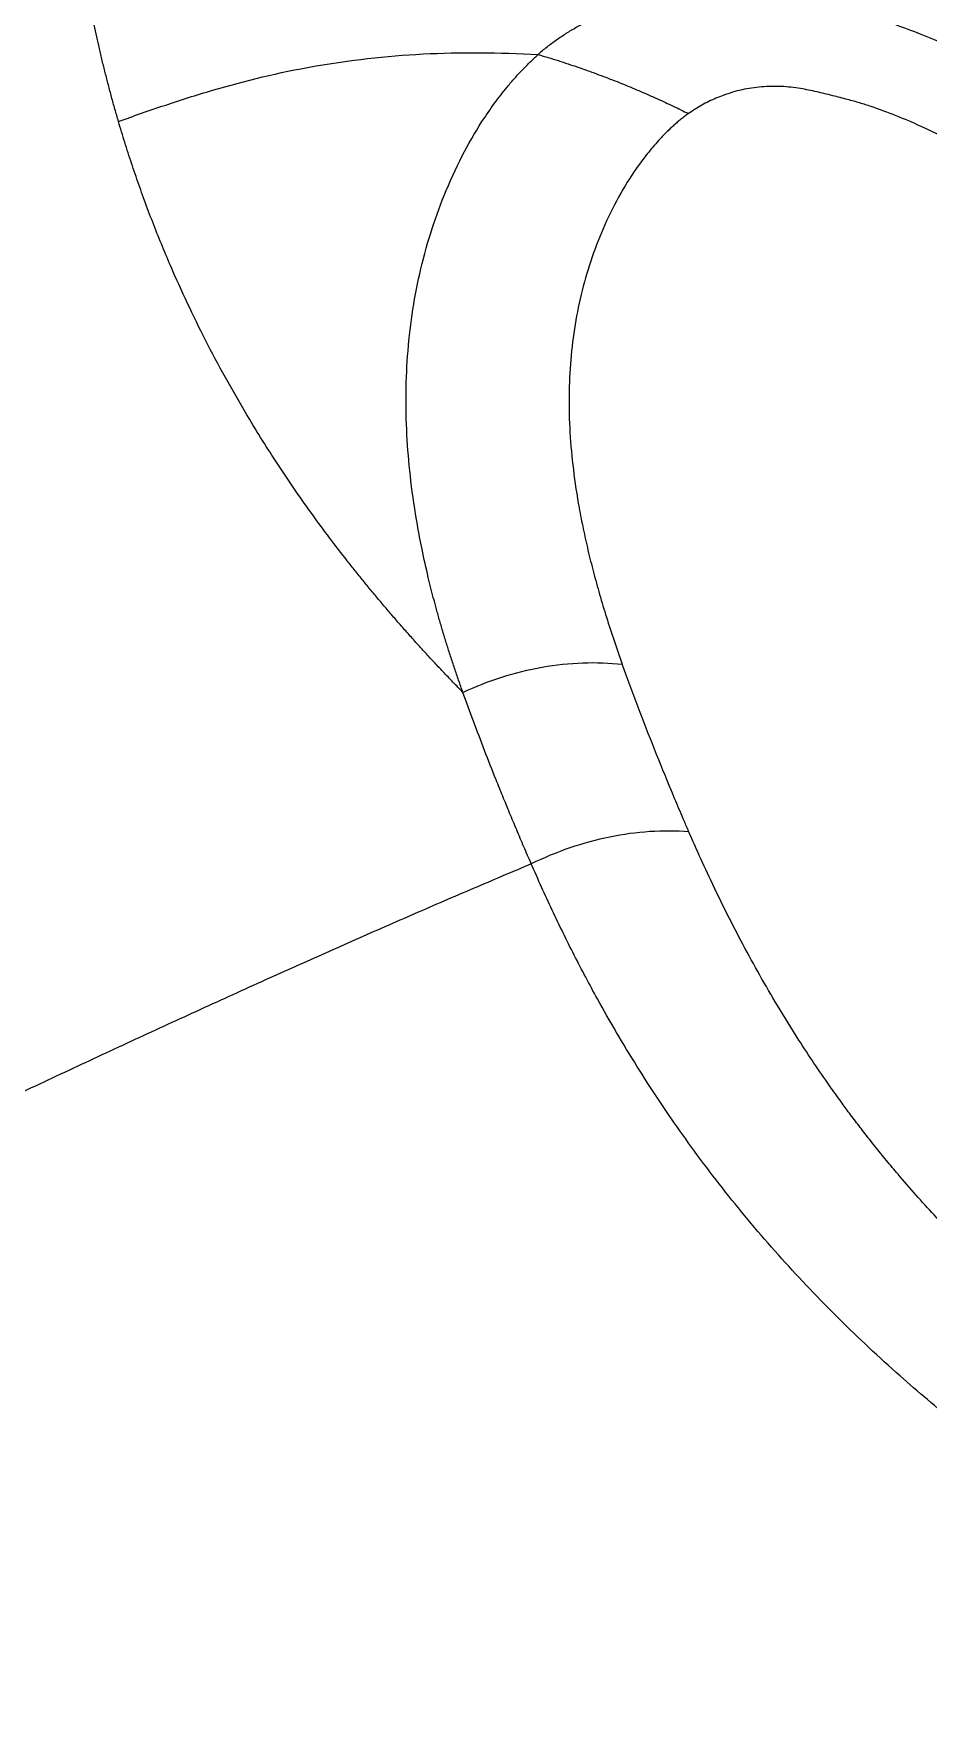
# Model space of a CAD drawing. Extents: x 0 to 84, y -21 to 126.
# Drawn here: x 24.443 to 26.9, y 59.961 to 64.606 of the extents above; entities that cross this region are included whole.
import ezdxf

# ---------------------------------------------------------------- set-up
doc = ezdxf.new("R2010")
doc.units = 0
doc.header["$MEASUREMENT"] = 0
doc.layers.add('1', color=4, linetype='Continuous')

# ---------------------------------------------------------------- blocks, each defined once
blk = doc.blocks.new('PRODIGY')
at = {"layer": '1', "color": 3, "linetype": 'Continuous', "lineweight": 25}
for points, knots in [([(24.6752, 64.3657), (24.672, 64.3769), (24.6655, 64.3993), (24.6563, 64.4327), (24.6474, 64.4661), (24.6389, 64.4994), (24.6307, 64.5325), (24.623, 64.5655), (24.6156, 64.5984), (24.6086, 64.631), (24.6019, 64.6635), (24.5956, 64.6957), (24.5896, 64.7278), (24.5823, 64.7689), (24.5741, 64.8191), (24.5654, 64.8782), (24.5576, 64.9371), (24.5507, 64.9956), (24.5447, 65.0536), (24.5414, 65.0916), (24.5397, 65.1106)], [0, 0, 0, 0, 0.04306, 0.086113, 0.12915, 0.172158, 0.215128, 0.258049, 0.300908, 0.343695, 0.386398, 0.429002, 0.471496, 0.513865, 0.593477, 0.673887, 0.754928, 0.836422, 0.918178, 1, 1, 1, 1]), ([(25.8276, 64.5496), (25.8318, 64.5531), (25.8401, 64.5602), (25.8528, 64.5704), (25.8657, 64.5803), (25.8789, 64.5898), (25.8921, 64.5989), (25.9056, 64.6077), (25.9192, 64.6162), (25.9329, 64.6242), (25.9663, 64.6427), (26.0214, 64.6683), (26.1078, 64.6966), (26.2047, 64.7155), (26.3078, 64.7231), (26.4023, 64.7206), (26.4858, 64.7122), (26.5771, 64.6976), (26.6848, 64.6726), (26.8034, 64.6353), (26.9142, 64.5925), (27.014, 64.5483), (27.1056, 64.5038), (27.1905, 64.4599), (27.2704, 64.417), (27.3221, 64.3888), (27.3474, 64.375)], [0, 0, 0, 0, 0.013975, 0.02777, 0.041386, 0.054828, 0.068096, 0.081194, 0.094125, 0.106891, 0.119496, 0.184623, 0.246561, 0.316504, 0.385077, 0.443484, 0.487823, 0.532133, 0.601745, 0.672447, 0.736027, 0.795199, 0.850483, 0.902645, 0.952268, 1, 1, 1, 1]), ([(24.6752, 64.3657), (24.717, 64.3805), (24.7594, 64.3954), (24.8456, 64.4242), (24.8894, 64.4382), (25.0233, 64.4775), (25.1161, 64.5001), (25.309, 64.5341), (25.4091, 64.5455), (25.615, 64.5562), (25.7208, 64.5555), (25.8282, 64.5492)], [0, 0, 0, 0, 0.125, 0.125, 0.25, 0.25, 0.5, 0.5, 0.75, 0.75, 1, 1, 1, 1]), ([(25.6217, 62.7974), (25.6178, 62.8085), (25.6099, 62.8306), (25.5986, 62.8638), (25.5877, 62.8967), (25.5773, 62.9293), (25.5674, 62.9617), (25.558, 62.9938), (25.5438, 63.0442), (25.527, 63.1097), (25.5098, 63.187), (25.4929, 63.2755), (25.4781, 63.3755), (25.464, 63.5312), (25.4644, 63.6844), (25.4809, 63.8358), (25.5019, 63.9485), (25.5312, 64.0577), (25.5699, 64.166), (25.6166, 64.2684), (25.6645, 64.352), (25.7071, 64.4144), (25.7376, 64.4539), (25.7637, 64.4844), (25.785, 64.5073), (25.8064, 64.5289), (25.8214, 64.5425), (25.8287, 64.5492)], [0, 0, 0, 0, 0.017705, 0.035262, 0.052664, 0.069904, 0.086974, 0.103866, 0.120572, 0.166413, 0.206826, 0.241888, 0.305361, 0.364044, 0.487725, 0.550162, 0.612665, 0.677104, 0.738771, 0.806023, 0.867173, 0.901311, 0.932805, 0.950485, 0.967577, 0.984081, 1, 1, 1, 1]), ([(25.8282, 64.5494), (25.8375, 64.5466), (25.856, 64.5412), (25.8835, 64.5326), (25.9105, 64.5238), (25.9371, 64.5149), (25.9632, 64.5057), (25.9889, 64.4964), (26.0141, 64.487), (26.0389, 64.4774), (26.0632, 64.4677), (26.087, 64.4578), (26.1104, 64.4479), (26.1333, 64.438), (26.1558, 64.4279), (26.1778, 64.4178), (26.1994, 64.4077), (26.2205, 64.3975), (26.2343, 64.3906), (26.2412, 64.3872)], [0, 0, 0, 0, 0.066291, 0.131648, 0.196072, 0.259562, 0.322119, 0.383743, 0.444433, 0.50419, 0.563014, 0.620904, 0.677861, 0.733884, 0.788974, 0.843131, 0.896354, 0.948644, 1, 1, 1, 1]), ([(27.1923, 64.1902), (27.1662, 64.2046), (27.1143, 64.2331), (27.037, 64.2747), (26.9595, 64.3147), (26.8631, 64.3611), (26.7795, 64.3951), (26.7114, 64.4167), (26.6762, 64.4266), (26.6434, 64.4349), (26.6152, 64.4418), (26.5856, 64.4488), (26.5462, 64.4571), (26.5044, 64.4617), (26.4691, 64.4622), (26.432, 64.4603), (26.3865, 64.4532), (26.346, 64.4411), (26.3166, 64.4294), (26.297, 64.4204), (26.2779, 64.4103), (26.2591, 64.3993), (26.2472, 64.3913), (26.2412, 64.3872)], [0, 0, 0, 0, 0.080344, 0.159138, 0.23555, 0.313563, 0.444051, 0.473347, 0.50438, 0.542557, 0.565051, 0.583169, 0.625361, 0.675409, 0.703033, 0.73151, 0.791316, 0.856233, 0.8834, 0.911311, 0.940017, 0.969566, 1, 1, 1, 1]), ([(26.2412, 64.3872), (26.238, 64.3849), (26.2316, 64.3802), (26.2222, 64.3728), (26.2129, 64.3651), (26.2036, 64.3571), (26.1944, 64.3488), (26.1853, 64.3402), (26.1762, 64.3312), (26.1592, 64.3135), (26.1349, 64.2859), (26.0963, 64.2353), (26.0532, 64.1676), (26.0105, 64.0828), (25.9753, 63.9936), (25.9391, 63.8718), (25.9181, 63.7444), (25.9121, 63.6125), (25.9147, 63.5118), (25.9242, 63.4087), (25.9376, 63.3203), (25.952, 63.2462), (25.9651, 63.1874), (25.9802, 63.1274), (25.9971, 63.0661), (26.016, 63.0034), (26.0368, 62.9396), (26.052, 62.8965), (26.0597, 62.8747)], [0, 0, 0, 0, 0.007008, 0.014168, 0.021482, 0.028951, 0.036578, 0.044363, 0.052309, 0.060417, 0.090436, 0.122232, 0.18299, 0.246942, 0.309113, 0.371886, 0.496747, 0.55888, 0.621953, 0.683938, 0.747353, 0.781648, 0.816521, 0.851986, 0.888055, 0.92474, 0.962051, 1, 1, 1, 1]), ([(25.6217, 62.7974), (25.6126, 62.8068), (25.5943, 62.8256), (25.5674, 62.8539), (25.5409, 62.882), (25.515, 62.9101), (25.4896, 62.9381), (25.4647, 62.9661), (25.4402, 62.9939), (25.4163, 63.0217), (25.3928, 63.0493), (25.3699, 63.0768), (25.3474, 63.1042), (25.3255, 63.1315), (25.2945, 63.1706), (25.2553, 63.2216), (25.1923, 63.307), (25.1178, 63.4149), (25.0197, 63.5703), (24.9195, 63.7497), (24.8449, 63.9067), (24.7991, 64.0143), (24.775, 64.0739), (24.7523, 64.1332), (24.731, 64.192), (24.7111, 64.2504), (24.6924, 64.3083), (24.6809, 64.3466), (24.6752, 64.3657)], [0, 0, 0, 0, 0.019704, 0.039288, 0.058749, 0.078082, 0.097283, 0.11635, 0.135278, 0.154064, 0.172703, 0.191193, 0.209529, 0.227708, 0.245726, 0.287454, 0.328466, 0.413243, 0.496216, 0.624621, 0.748972, 0.785552, 0.821924, 0.858068, 0.893966, 0.9296, 0.964951, 1, 1, 1, 1]), ([(25.6217, 62.7974), (25.6907, 62.83), (25.7649, 62.8536), (25.9141, 62.8799), (25.989, 62.8826), (26.0597, 62.8747)], [0, 0, 0, 0, 0.5, 0.5, 1, 1, 1, 1]), ([(26.2425, 62.4144), (26.2415, 62.4167), (26.2405, 62.4191), (26.2383, 62.4241), (26.2372, 62.4267), (26.2351, 62.4315), (26.2341, 62.4338), (26.2321, 62.4385), (26.2271, 62.4501), (26.2222, 62.4617), (26.2102, 62.4897), (26.2024, 62.5085), (26.1788, 62.565), (26.1634, 62.603), (26.1176, 62.7179), (26.0881, 62.7958), (26.0597, 62.8747)], [0, 0, 0, 0, 0.015625, 0.015625, 0.03125, 0.03125, 0.046875, 0.046875, 0.0625, 0.125, 0.125, 0.25, 0.25, 0.5, 0.5, 1, 1, 1, 1]), ([(25.8095, 62.3264), (25.8028, 62.342), (25.7892, 62.3731), (25.7694, 62.4197), (25.7501, 62.466), (25.7312, 62.5119), (25.7081, 62.5692), (25.6811, 62.6379), (25.6507, 62.7179), (25.6314, 62.771), (25.6217, 62.7974)], [0, 0, 0, 0, 0.0994264, 0.19823, 0.2963803, 0.393843, 0.4905797, 0.6614569, 0.8313257, 1, 1, 1, 1]), ([(26.2425, 62.4144), (26.1729, 62.42), (26.0989, 62.4151), (25.9516, 62.3851), (25.8782, 62.36), (25.8095, 62.3264)], [0, 0, 0, 0, 0.5, 0.5, 1, 1, 1, 1]), ([(27.6975, 60.7253), (27.6838, 60.7338), (27.658, 60.7498), (27.6072, 60.7826), (27.5317, 60.8329), (27.4505, 60.8903), (27.386, 60.9385), (27.3465, 60.9689), (27.3119, 60.9961), (27.2705, 61.0295), (27.2227, 61.0692), (27.1807, 61.1054), (27.1396, 61.1419), (27.0962, 61.1815), (27.0367, 61.2381), (26.9749, 61.3), (26.9165, 61.3616), (26.8658, 61.4176), (26.8223, 61.4677), (26.7851, 61.5122), (26.7537, 61.5509), (26.7243, 61.5881), (26.701, 61.6185), (26.6803, 61.6461), (26.6576, 61.6769), (26.6099, 61.7436), (26.5506, 61.8319), (26.4878, 61.9334), (26.4367, 62.0211), (26.3912, 62.1042), (26.3462, 62.1912), (26.305, 62.2758), (26.2699, 62.3518), (26.2506, 62.396), (26.2425, 62.4144)], [0, 0, 0, 0, 0.018074, 0.034208, 0.068471, 0.121177, 0.148626, 0.16224, 0.179513, 0.20049, 0.225227, 0.253795, 0.267274, 0.291943, 0.325713, 0.36883, 0.401786, 0.434014, 0.466522, 0.488574, 0.510753, 0.533057, 0.552489, 0.562731, 0.58022, 0.605044, 0.676404, 0.730057, 0.777049, 0.825116, 0.870861, 0.924615, 0.968743, 1, 1, 1, 1]), ([(25.8095, 62.3264), (25.783, 62.3152), (25.7297, 62.2927), (25.6497, 62.2586), (25.5693, 62.2241), (25.4885, 62.1891), (25.4074, 62.1537), (25.3259, 62.1178), (25.244, 62.0815), (25.1617, 62.0447), (25.0471, 61.9932), (24.8998, 61.9263), (24.7197, 61.8435), (24.5381, 61.759), (24.4168, 61.7019), (24.3558, 61.6732)], [0, 0, 0, 0, 0.054111, 0.108563, 0.163357, 0.218493, 0.273972, 0.329793, 0.385957, 0.442465, 0.499315, 0.622511, 0.747032, 0.872866, 1, 1, 1, 1]), ([(28.4498, 59.9608), (28.4379, 59.9655), (28.414, 59.9747), (28.3784, 59.9889), (28.3428, 60.0032), (28.3075, 60.0177), (28.2723, 60.0324), (28.2372, 60.0473), (28.2023, 60.0623), (28.1676, 60.0775), (28.133, 60.0929), (28.0986, 60.1085), (28.0644, 60.1242), (28.0303, 60.1401), (27.9964, 60.1562), (27.9627, 60.1724), (27.9292, 60.1888), (27.8959, 60.2054), (27.8627, 60.2222), (27.8297, 60.2391), (27.7969, 60.2562), (27.7644, 60.2734), (27.732, 60.2909), (27.6997, 60.3085), (27.6677, 60.3262), (27.6359, 60.3441), (27.6043, 60.3622), (27.5729, 60.3805), (27.5417, 60.3989), (27.5107, 60.4175), (27.4303, 60.4665), (27.3029, 60.5482), (27.1343, 60.6668), (26.9734, 60.7907), (26.8116, 60.9275), (26.6511, 61.078), (26.494, 61.2431), (26.3482, 61.4155), (26.216, 61.5922), (26.0962, 61.7731), (26.0136, 61.914), (25.9586, 62.0157), (25.9272, 62.0762), (25.8965, 62.1375), (25.8666, 62.1997), (25.8375, 62.2628), (25.8189, 62.3051), (25.8095, 62.3264)], [0, 0, 0, 0, 0.009181, 0.018342, 0.027485, 0.036609, 0.045714, 0.054801, 0.063871, 0.072923, 0.081958, 0.090977, 0.099979, 0.108966, 0.117938, 0.126896, 0.135839, 0.144769, 0.153687, 0.162592, 0.171486, 0.180369, 0.189242, 0.198106, 0.206961, 0.215809, 0.224649, 0.233484, 0.242313, 0.251138, 0.25996, 0.31146, 0.36307, 0.415007, 0.4675, 0.529721, 0.593326, 0.658691, 0.726179, 0.792586, 0.861596, 0.883862, 0.90644, 0.929336, 0.952558, 0.97611, 1, 1, 1, 1])]:
    blk.add_open_spline(points, degree=3, knots=knots, dxfattribs=at)

msp = doc.modelspace()

# ---------------------------------------------------------------- block references
at = {"layer": '1'}
msp.add_blockref('PRODIGY', (0, 0), dxfattribs=at)

doc.saveas('drawing.dxf')
